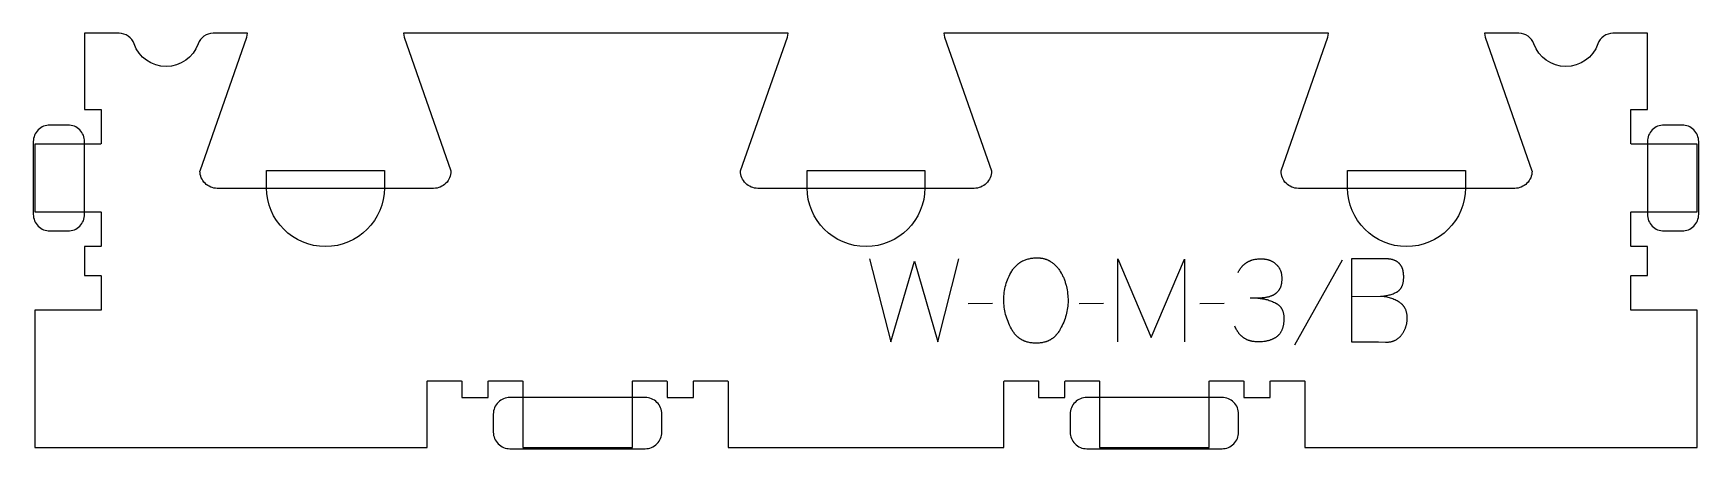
# Model space of a CAD drawing. Extents: x -300 to 300, y -69 to 81.
import ezdxf

# ---------------------------------------------------------------- set-up
doc = ezdxf.new("R2010")
doc.units = 0
for name, color, linetype in [('1_ANYTOOL_1MMDEEP_LABELS_S', 2, 'CONTINUOUS'), ('4_ANYTOOL_CUTTHROUGH_OUTSI', 5, 'CONTINUOUS'), ('5_ANYTOOL_HALF_MILL_9MM_IN', 3, 'CONTINUOUS')]:
    doc.layers.add(name, color=color, linetype=linetype)

msp = doc.modelspace()

# ---------------------------------------------------------------- linework, layer by layer
at = {"layer": '1_ANYTOOL_1MMDEEP_LABELS_S'}
for p, q in [((171.69, -0.47), (154.5, -31.24)), ((45.64, -16.11), (36.86, -16.2)), ((85.67, -16.11), (76.89, -16.2)), ((129.17, -16.11), (120.39, -16.2))]:
    msp.add_line(p, q, dxfattribs=at)
msp.add_lwpolyline([(61.71, 0.34), (62.09, 0.34), (62.45, 0.32), (62.81, 0.29), (62.98, 0.27), (63.16, 0.25), (63.33, 0.22), (63.5, 0.2), (63.67, 0.17), (63.84, 0.13), (64, 0.1), (64.17, 0.06), (64.33, 0.01), (64.49, -0.03), (64.65, -0.08), (64.8, -0.13), (64.96, -0.19), (65.11, -0.24), (65.26, -0.3), (65.41, -0.37), (65.56, -0.43), (65.71, -0.5), (65.85, -0.57), (66, -0.65), (66.14, -0.73), (66.28, -0.81), (66.41, -0.89), (66.55, -0.98), (66.68, -1.06), (67.07, -1.34), (67.33, -1.53), (67.57, -1.73), (67.82, -1.94), (68.05, -2.15), (68.28, -2.36), (68.5, -2.59), (68.72, -2.82), (68.93, -3.05), (69.14, -3.3), (69.34, -3.55), (69.53, -3.8), (69.72, -4.06), (69.9, -4.33), (70.07, -4.6), (70.41, -5.17), (70.57, -5.46), (70.73, -5.75), (70.88, -6.05), (71.02, -6.35), (71.16, -6.66), (71.3, -6.96), (71.42, -7.28), (71.54, -7.59), (71.66, -7.91), (71.76, -8.23), (71.87, -8.56), (71.96, -8.89), (72.05, -9.22), (72.14, -9.56), (72.36, -10.58), (72.5, -11.26), (72.61, -11.93), (72.7, -12.59), (72.77, -13.24), (72.82, -13.89), (72.85, -14.54), (72.86, -15.17), (72.85, -15.81), (72.81, -16.45), (72.76, -17.08), (72.68, -17.72), (72.59, -18.36), (72.47, -19), (72.32, -19.63), (72.16, -20.27), (71.98, -20.91), (71.77, -21.55), (71.54, -22.18), (71.29, -22.82), (71.02, -23.46), (70.72, -24.1), (70.41, -24.73), (70.07, -25.37), (69.9, -25.69), (69.72, -25.99), (69.53, -26.28), (69.34, -26.57), (69.14, -26.84), (68.93, -27.1), (68.72, -27.36), (68.5, -27.6), (68.39, -27.72), (68.27, -27.84), (68.16, -27.95), (68.04, -28.06), (67.93, -28.17), (67.81, -28.28), (67.68, -28.38), (67.56, -28.48), (67.44, -28.58), (67.31, -28.67), (67.19, -28.77), (67.06, -28.86), (66.93, -28.95), (66.79, -29.03), (66.66, -29.12), (66.53, -29.2), (66.39, -29.27), (66.25, -29.35), (66.11, -29.42), (65.97, -29.5), (65.83, -29.56), (65.68, -29.63), (65.53, -29.69), (65.39, -29.75), (65.24, -29.81), (65.09, -29.87), (64.93, -29.92), (64.78, -29.97), (64.47, -30.07), (64.15, -30.15), (63.82, -30.23), (63.49, -30.29), (63.15, -30.35), (62.81, -30.39), (62.46, -30.43), (62.1, -30.45), (61.74, -30.47), (61.37, -30.47), (60.99, -30.47), (60.61, -30.45), (60.24, -30.43), (59.88, -30.39), (59.53, -30.34), (59.18, -30.29), (58.83, -30.22), (58.5, -30.15), (58.17, -30.06), (57.84, -29.97), (57.69, -29.91), (57.53, -29.86), (57.37, -29.8), (57.22, -29.74), (57.07, -29.68), (56.92, -29.62), (56.77, -29.55), (56.62, -29.48), (56.47, -29.41), (56.33, -29.33), (56.19, -29.25), (56.05, -29.18), (55.91, -29.09), (55.77, -29.01), (55.63, -28.92), (55.5, -28.83), (55.37, -28.74), (55.24, -28.64), (55.11, -28.55), (54.98, -28.45), (54.85, -28.34), (54.73, -28.24), (54.61, -28.13), (54.49, -28.02), (54.37, -27.91), (54.25, -27.79), (54.13, -27.67), (54.02, -27.55), (53.91, -27.43), (53.8, -27.31), (53.58, -27.05), (53.37, -26.78), (53.16, -26.5), (52.97, -26.21), (52.78, -25.91), (52.59, -25.6), (52.41, -25.29), (52.08, -24.64), (51.77, -23.99), (51.48, -23.34), (51.21, -22.69), (50.97, -22.04), (50.74, -21.39), (50.54, -20.74), (50.36, -20.09), (50.2, -19.44), (50.06, -18.79), (49.94, -18.14), (49.84, -17.48), (49.77, -16.83), (49.71, -16.18), (49.68, -15.52), (49.67, -14.87), (49.68, -14.18), (49.72, -13.49), (49.77, -12.81), (49.85, -12.13), (49.95, -11.46), (50.08, -10.8), (50.22, -10.14), (50.39, -9.49), (50.58, -8.85), (50.79, -8.21), (51.03, -7.58), (51.29, -6.95), (51.57, -6.33), (51.87, -5.71), (52.2, -5.1), (52.54, -4.5), (52.73, -4.2), (52.92, -3.91), (53.12, -3.63), (53.32, -3.36), (53.54, -3.1), (53.75, -2.85), (53.98, -2.61), (54.21, -2.38), (54.33, -2.27), (54.45, -2.16), (54.57, -2.05), (54.69, -1.95), (54.82, -1.84), (54.94, -1.74), (55.07, -1.64), (55.2, -1.55), (55.33, -1.46), (55.46, -1.36), (55.6, -1.28), (55.73, -1.19), (55.87, -1.11), (56.01, -1.02), (56.15, -0.94), (56.29, -0.87), (56.44, -0.79), (56.58, -0.72), (56.88, -0.58), (57.18, -0.46), (57.49, -0.34), (57.81, -0.23), (58.13, -0.13), (58.46, -0.04), (58.79, 0.04), (59.14, 0.11), (59.49, 0.17), (59.84, 0.22), (60.2, 0.27), (60.57, 0.3), (60.95, 0.32), (61.33, 0.34)], close=True, dxfattribs=at)
for points in [[(1.29, 0), (9, -30), (17.44, -0.9), (25.93, -30), (33.43, 0)], [(90.81, -30), (90.81, 0), (102.81, -28.37), (114.81, -0.13), (114.81, -30)], [(134.14, -4.93), (134.3, -4.63), (134.47, -4.33), (134.64, -4.05), (134.81, -3.77), (135, -3.51), (135.19, -3.25), (135.38, -3.01), (135.48, -2.89), (135.59, -2.77), (135.69, -2.66), (135.8, -2.55), (135.9, -2.44), (136.01, -2.33), (136.12, -2.22), (136.23, -2.12), (136.34, -2.02), (136.46, -1.93), (136.58, -1.83), (136.69, -1.74), (136.81, -1.65), (136.93, -1.56), (137.06, -1.47), (137.18, -1.39), (137.31, -1.31), (137.43, -1.23), (137.56, -1.16), (137.69, -1.08), (137.82, -1.01), (137.96, -0.94), (138.09, -0.88), (138.23, -0.81), (138.37, -0.75), (138.51, -0.69), (138.65, -0.64), (138.79, -0.58), (138.93, -0.53), (139.08, -0.48), (139.23, -0.43), (139.38, -0.39), (139.68, -0.31), (139.99, -0.24), (140.3, -0.17), (140.63, -0.12), (140.95, -0.08), (141.29, -0.04), (141.63, -0.02), (141.98, 0), (142.33, 0), (142.54, 0), (142.75, -0.01), (142.95, -0.02), (143.15, -0.03), (143.36, -0.05), (143.55, -0.07), (143.75, -0.09), (143.94, -0.12), (144.13, -0.15), (144.32, -0.18), (144.5, -0.22), (144.69, -0.27), (144.87, -0.31), (145.04, -0.36), (145.22, -0.41), (145.39, -0.47), (145.56, -0.53), (145.73, -0.6), (145.9, -0.66), (146.06, -0.74), (146.22, -0.81), (146.38, -0.89), (146.53, -0.97), (146.68, -1.06), (146.83, -1.15), (146.98, -1.24), (147.13, -1.34), (147.27, -1.44), (147.41, -1.55), (147.55, -1.66), (147.68, -1.77), (147.81, -1.89), (147.95, -2.01), (148.07, -2.13), (148.2, -2.25), (148.32, -2.38), (148.43, -2.51), (148.54, -2.65), (148.65, -2.79), (148.75, -2.93), (148.85, -3.07), (148.94, -3.22), (149.03, -3.37), (149.11, -3.52), (149.19, -3.68), (149.27, -3.84), (149.34, -4), (149.41, -4.17), (149.47, -4.34), (149.53, -4.51), (149.59, -4.68), (149.64, -4.86), (149.69, -5.04), (149.73, -5.23), (149.77, -5.42), (149.8, -5.61), (149.83, -5.8), (149.85, -6), (149.87, -6.2), (149.89, -6.4), (149.9, -6.61), (149.91, -6.82), (149.91, -7.03), (149.91, -7.59), (149.9, -7.92), (149.87, -8.24), (149.84, -8.55), (149.8, -8.85), (149.78, -9), (149.75, -9.15), (149.72, -9.29), (149.69, -9.43), (149.66, -9.56), (149.63, -9.7), (149.59, -9.83), (149.55, -9.96), (149.51, -10.08), (149.46, -10.21), (149.42, -10.33), (149.37, -10.45), (149.32, -10.56), (149.26, -10.67), (149.21, -10.78), (149.15, -10.89), (149.09, -11), (149.03, -11.1), (148.96, -11.2), (148.9, -11.3), (148.83, -11.39), (148.76, -11.49), (148.61, -11.66), (148.46, -11.84), (148.3, -12), (148.14, -12.16), (148.06, -12.24), (147.98, -12.31), (147.9, -12.39), (147.81, -12.46), (147.73, -12.53), (147.64, -12.6), (147.55, -12.66), (147.46, -12.73), (147.37, -12.79), (147.28, -12.85), (147.19, -12.91), (147.09, -12.97), (147, -13.03), (146.9, -13.08), (146.81, -13.14), (146.71, -13.19), (146.61, -13.24), (146.51, -13.29), (146.41, -13.33), (146.31, -13.38), (146.2, -13.42), (146.1, -13.46), (145.89, -13.54), (145.67, -13.62), (145.45, -13.68), (145.23, -13.75), (145.01, -13.81), (144.78, -13.86), (144.56, -13.91), (144.33, -13.96), (144.1, -14), (143.86, -14.04), (143.63, -14.08), (143.39, -14.1), (143.15, -14.13), (142.9, -14.15), (142.66, -14.17), (142.41, -14.18), (142.16, -14.19), (138.47, -14.23)], [(175.11, 0), (175.11, -30), (184.8, -30), (187.33, -30.09), (187.56, -30.09), (187.78, -30.09), (188.01, -30.08), (188.22, -30.07), (188.44, -30.06), (188.65, -30.03), (188.86, -30.01), (189.07, -29.97), (189.27, -29.93), (189.47, -29.89), (189.67, -29.84), (189.86, -29.78), (190.05, -29.72), (190.24, -29.66), (190.43, -29.58), (190.61, -29.51), (190.79, -29.42), (190.96, -29.34), (191.13, -29.24), (191.3, -29.14), (191.46, -29.04), (191.63, -28.93), (191.79, -28.81), (191.94, -28.69), (192.09, -28.56), (192.24, -28.43), (192.39, -28.29), (192.53, -28.15), (192.67, -28), (192.81, -27.84), (192.94, -27.68), (193.07, -27.51), (193.33, -27.17), (193.45, -27), (193.56, -26.82), (193.68, -26.64), (193.79, -26.47), (193.89, -26.29), (193.99, -26.11), (194.09, -25.93), (194.18, -25.75), (194.27, -25.56), (194.35, -25.38), (194.43, -25.19), (194.51, -25.01), (194.58, -24.82), (194.65, -24.63), (194.71, -24.44), (194.77, -24.25), (194.82, -24.06), (194.88, -23.87), (194.92, -23.67), (194.97, -23.48), (195.01, -23.28), (195.04, -23.09), (195.07, -22.89), (195.1, -22.69), (195.12, -22.49), (195.14, -22.29), (195.15, -22.09), (195.16, -21.88), (195.17, -21.68), (195.17, -21.47), (195.17, -21.22), (195.16, -20.97), (195.15, -20.73), (195.13, -20.49), (195.1, -20.26), (195.07, -20.03), (195.03, -19.8), (194.99, -19.58), (194.94, -19.36), (194.89, -19.15), (194.83, -18.95), (194.76, -18.74), (194.69, -18.55), (194.61, -18.35), (194.53, -18.16), (194.44, -17.98), (194.4, -17.89), (194.35, -17.8), (194.3, -17.71), (194.25, -17.62), (194.2, -17.54), (194.14, -17.45), (194.09, -17.37), (194.03, -17.29), (193.98, -17.2), (193.92, -17.12), (193.86, -17.05), (193.79, -16.97), (193.73, -16.89), (193.67, -16.81), (193.6, -16.74), (193.53, -16.67), (193.46, -16.59), (193.39, -16.52), (193.32, -16.45), (193.25, -16.38), (193.17, -16.32), (193.1, -16.25), (193.02, -16.18), (192.94, -16.12), (192.78, -15.99), (192.61, -15.87), (192.44, -15.75), (192.26, -15.64), (191.89, -15.42), (191.52, -15.22), (191.14, -15.02), (190.75, -14.84), (190.36, -14.66), (189.96, -14.5), (189.56, -14.35), (189.15, -14.22), (188.73, -14.09), (188.31, -13.98), (187.89, -13.88), (187.45, -13.79), (187.01, -13.71), (186.57, -13.64), (186.11, -13.59), (185.66, -13.54)], [(175.11, -13.67), (185.66, -13.54), (186.06, -13.51), (186.45, -13.47), (186.84, -13.42), (187.22, -13.37), (187.59, -13.3), (187.97, -13.23), (188.33, -13.14), (188.69, -13.05), (189.04, -12.95), (189.39, -12.84), (189.73, -12.72), (190.07, -12.59), (190.4, -12.46), (190.72, -12.31), (191.04, -12.16), (191.36, -12), (191.44, -11.96), (191.51, -11.91), (191.59, -11.87), (191.66, -11.82), (191.74, -11.77), (191.81, -11.72), (191.88, -11.67), (191.95, -11.61), (192.02, -11.56), (192.09, -11.5), (192.15, -11.45), (192.22, -11.39), (192.28, -11.33), (192.34, -11.27), (192.4, -11.2), (192.46, -11.14), (192.52, -11.07), (192.58, -11.01), (192.64, -10.94), (192.69, -10.87), (192.74, -10.8), (192.8, -10.73), (192.85, -10.65), (192.9, -10.58), (192.95, -10.5), (192.99, -10.43), (193.04, -10.35), (193.09, -10.27), (193.13, -10.19), (193.17, -10.1), (193.21, -10.02), (193.25, -9.93), (193.29, -9.85), (193.33, -9.76), (193.4, -9.58), (193.47, -9.39), (193.53, -9.2), (193.59, -9), (193.64, -8.8), (193.69, -8.59), (193.73, -8.38), (193.76, -8.16), (193.8, -7.93), (193.82, -7.7), (193.85, -7.47), (193.86, -7.23), (193.88, -6.98), (193.88, -6.73), (193.89, -6.47), (193.88, -6.07), (193.87, -5.88), (193.86, -5.69), (193.84, -5.5), (193.83, -5.31), (193.81, -5.13), (193.78, -4.95), (193.75, -4.78), (193.72, -4.61), (193.69, -4.44), (193.65, -4.27), (193.61, -4.11), (193.57, -3.95), (193.52, -3.79), (193.47, -3.64), (193.41, -3.49), (193.36, -3.34), (193.3, -3.2), (193.23, -3.06), (193.17, -2.92), (193.1, -2.79), (193.02, -2.66), (192.95, -2.53), (192.87, -2.4), (192.78, -2.28), (192.7, -2.16), (192.61, -2.05), (192.51, -1.94), (192.42, -1.83), (192.32, -1.72), (192.21, -1.62), (192.11, -1.52), (192, -1.42), (191.89, -1.33), (191.77, -1.24), (191.65, -1.15), (191.53, -1.07), (191.4, -0.99), (191.27, -0.91), (191.14, -0.84), (191.01, -0.76), (190.87, -0.7), (190.73, -0.63), (190.58, -0.57), (190.43, -0.51), (190.28, -0.46), (190.13, -0.4), (189.97, -0.36), (189.81, -0.31), (189.64, -0.27), (189.47, -0.23), (189.3, -0.19), (189.13, -0.16), (188.95, -0.13), (188.77, -0.1), (188.58, -0.08), (188.39, -0.06), (188.2, -0.04), (188.01, -0.03), (187.61, -0.01), (187.2, 0), (175.11, 0)], [(141.26, -14.23), (141.69, -14.26), (142.13, -14.29), (142.56, -14.34), (142.98, -14.4), (143.4, -14.47), (143.81, -14.56), (144.23, -14.65), (144.63, -14.75), (145.03, -14.87), (145.43, -15), (145.83, -15.13), (146.22, -15.28), (146.6, -15.44), (146.98, -15.61), (147.36, -15.79), (147.73, -15.99), (147.91, -16.08), (148.09, -16.19), (148.17, -16.24), (148.26, -16.3), (148.34, -16.35), (148.42, -16.41), (148.5, -16.47), (148.58, -16.53), (148.66, -16.59), (148.73, -16.65), (148.81, -16.72), (148.88, -16.78), (148.95, -16.85), (149.02, -16.91), (149.09, -16.98), (149.16, -17.05), (149.22, -17.12), (149.29, -17.19), (149.35, -17.27), (149.41, -17.34), (149.47, -17.42), (149.53, -17.49), (149.59, -17.57), (149.64, -17.65), (149.7, -17.73), (149.75, -17.81), (149.8, -17.89), (149.85, -17.98), (149.9, -18.06), (149.95, -18.15), (149.99, -18.24), (150.04, -18.33), (150.08, -18.42), (150.12, -18.51), (150.16, -18.6), (150.2, -18.69), (150.27, -18.89), (150.34, -19.08), (150.4, -19.28), (150.45, -19.49), (150.5, -19.7), (150.54, -19.91), (150.58, -20.13), (150.61, -20.36), (150.64, -20.59), (150.66, -20.82), (150.67, -21.06), (150.68, -21.31), (150.69, -21.56), (150.68, -21.84), (150.68, -22.11), (150.66, -22.38), (150.65, -22.64), (150.63, -22.9), (150.6, -23.16), (150.57, -23.4), (150.53, -23.65), (150.49, -23.89), (150.44, -24.12), (150.39, -24.35), (150.34, -24.58), (150.28, -24.8), (150.21, -25.01), (150.14, -25.22), (150.06, -25.43), (149.98, -25.62), (149.9, -25.82), (149.81, -26.01), (149.71, -26.19), (149.62, -26.37), (149.51, -26.55), (149.4, -26.72), (149.29, -26.88), (149.17, -27.05), (149.04, -27.2), (148.92, -27.35), (148.85, -27.42), (148.78, -27.5), (148.71, -27.57), (148.64, -27.64), (148.57, -27.71), (148.5, -27.77), (148.43, -27.84), (148.35, -27.9), (148.2, -28.03), (148.04, -28.15), (147.88, -28.27), (147.72, -28.38), (147.55, -28.49), (147.38, -28.6), (147.2, -28.7), (147.03, -28.8), (146.84, -28.89), (146.66, -28.98), (146.47, -29.07), (146.28, -29.15), (146.08, -29.23), (145.88, -29.3), (145.68, -29.38), (145.47, -29.44), (145.26, -29.51), (145.05, -29.57), (144.83, -29.62), (144.61, -29.67), (144.39, -29.72), (144.16, -29.77), (143.93, -29.81), (143.7, -29.84), (143.46, -29.88), (142.97, -29.93), (142.47, -29.97), (141.96, -29.99), (141.43, -30), (141.05, -29.99), (140.67, -29.98), (140.31, -29.95), (139.95, -29.91), (139.6, -29.86), (139.42, -29.83), (139.25, -29.8), (139.08, -29.76), (138.92, -29.73), (138.75, -29.69), (138.59, -29.64), (138.43, -29.6), (138.27, -29.55), (138.11, -29.5), (137.96, -29.44), (137.8, -29.39), (137.65, -29.33), (137.5, -29.26), (137.35, -29.2), (137.21, -29.13), (137.07, -29.06), (136.92, -28.99), (136.78, -28.91), (136.65, -28.83), (136.51, -28.75), (136.38, -28.66), (136.24, -28.58), (136.11, -28.48), (135.98, -28.39), (135.86, -28.3), (135.73, -28.2), (135.61, -28.09), (135.49, -27.99), (135.37, -27.88), (135.25, -27.77), (135.14, -27.66), (135.03, -27.55), (134.92, -27.43), (134.81, -27.31), (134.7, -27.18), (134.59, -27.06), (134.49, -26.93), (134.39, -26.79), (134.29, -26.66), (134.19, -26.52), (134.1, -26.38), (134, -26.24), (133.91, -26.09), (133.82, -25.94), (133.65, -25.64), (133.48, -25.32), (133.32, -24.99), (133.17, -24.65), (133.03, -24.3)]]:
    msp.add_lwpolyline(points, dxfattribs=at)
at = {"layer": '4_ANYTOOL_CUTTHROUGH_OUTSI'}
msp.add_lwpolyline([(45.25, 31.68, -0.414214), (39, 25.43), (-39, 25.43, -0.414214), (-45.25, 31.68), (-45.24, 31.76), (-28.34, 80.04), (-28.11, 81.43), (-166.79, 81.43), (-166.56, 80.03), (-149.66, 31.76), (-149.65, 31.68, -0.414214), (-155.9, 25.43), (-233.9, 25.43, -0.414214), (-240.15, 31.68), (-240.14, 31.76), (-223.24, 80.04), (-223.01, 81.43), (-235.4, 81.43, 0.317837), (-240.83, 77.59, -0.707107), (-263.92, 77.59, 0.317837), (-269.35, 81.43), (-281.75, 81.43), (-281.75, 53.93), (-276, 53.93, -0.414214), (-275.75, 53.68), (-275.75, 41.68, -0.414214), (-276, 41.43), (-299.75, 41.43), (-299.75, 16.93), (-276, 16.93, -0.414214), (-275.75, 16.68), (-275.75, 4.68, -0.414214), (-276, 4.43), (-281.75, 4.43), (-281.75, -6.07), (-276, -6.07, -0.414214), (-275.75, -6.32), (-275.75, -18.32, -0.414214), (-276, -18.57), (-299.75, -18.57), (-299.75, -68.07), (-158.25, -68.07), (-158.25, -44.32, -0.414214), (-158, -44.07), (-146, -44.07, -0.414214), (-145.75, -44.32), (-145.75, -50.07), (-136.25, -50.07), (-136.25, -44.32, -0.414214), (-136, -44.07), (-124, -44.07, -0.414214), (-123.75, -44.32), (-123.75, -68.07), (-84.25, -68.07), (-84.25, -44.32, -0.414214), (-84, -44.07), (-72, -44.07, -0.414214), (-71.75, -44.32), (-71.75, -50.07), (-62.25, -50.07), (-62.25, -44.32, -0.414214), (-62, -44.07), (-50, -44.07, -0.414214), (-49.75, -44.32), (-49.75, -68.07), (49.75, -68.07), (49.75, -44.32, -0.414214), (50, -44.07), (62, -44.07, -0.414214), (62.25, -44.32), (62.25, -50.07), (71.75, -50.07), (71.75, -44.32, -0.414214), (72, -44.07), (84, -44.07, -0.414214), (84.25, -44.32), (84.25, -68.07), (123.75, -68.07), (123.75, -44.32, -0.414214), (124, -44.07), (136, -44.07, -0.414214), (136.25, -44.32), (136.25, -50.07), (145.75, -50.07), (145.75, -44.32, -0.414214), (146, -44.07), (158, -44.07, -0.414214), (158.25, -44.32), (158.25, -68.07), (299.75, -68.07), (299.75, -18.57), (276, -18.57, -0.414214), (275.75, -18.32), (275.75, -6.32, -0.414214), (276, -6.07), (281.75, -6.07), (281.75, 4.43), (276, 4.43, -0.414214), (275.75, 4.68), (275.75, 16.68, -0.414214), (276, 16.93), (299.75, 16.93), (299.75, 41.43), (276, 41.43, -0.414214), (275.75, 41.68), (275.75, 53.68, -0.414214), (276, 53.93), (281.75, 53.93), (281.75, 81.43), (269.35, 81.43, 0.317837), (263.92, 77.59, -0.707107), (240.83, 77.59, 0.317837), (235.4, 81.43), (223.01, 81.43), (223.24, 80.03), (240.14, 31.76), (240.15, 31.68, -0.414214), (233.9, 25.43), (155.9, 25.43, -0.414214), (149.65, 31.68), (149.66, 31.76), (166.56, 80.04), (166.79, 81.43), (28.11, 81.43), (28.34, 80.03), (45.24, 31.76)], format="xyb", close=True, dxfattribs=at)
at = {"layer": '5_ANYTOOL_HALF_MILL_9MM_IN'}
for points in [[(-294.25, 48.3, 0.414214), (-300.25, 42.3), (-300.25, 16.05, 0.414214), (-294.25, 10.05), (-287.75, 10.05, 0.414214), (-281.75, 16.05), (-281.75, 42.3, 0.414214), (-287.75, 48.3)], [(287.75, 48.3, 0.414214), (281.75, 42.3), (281.75, 16.05, 0.414214), (287.75, 10.05), (294.25, 10.05, 0.414214), (300.25, 16.05), (300.25, 42.3, 0.414214), (294.25, 48.3)], [(-173.65, 25.68, -1), (-216.15, 25.68), (-216.15, 31.93), (-173.65, 31.93)], [(21.25, 25.68, -1), (-21.25, 25.68), (-21.25, 31.93), (21.25, 31.93)], [(216.15, 25.68, -1), (173.65, 25.68), (173.65, 31.93), (216.15, 31.93)], [(-128.38, -50.07, 0.414214), (-134.38, -56.07), (-134.38, -62.57, 0.414214), (-128.38, -68.57), (-79.63, -68.57, 0.414214), (-73.63, -62.57), (-73.63, -56.07, 0.414214), (-79.63, -50.07)], [(79.62, -50.07, 0.414214), (73.62, -56.07), (73.62, -62.57, 0.414214), (79.62, -68.57), (128.37, -68.57, 0.414214), (134.37, -62.57), (134.37, -56.07, 0.414214), (128.37, -50.07)]]:
    msp.add_lwpolyline(points, format="xyb", close=True, dxfattribs=at)

doc.saveas('drawing.dxf')
